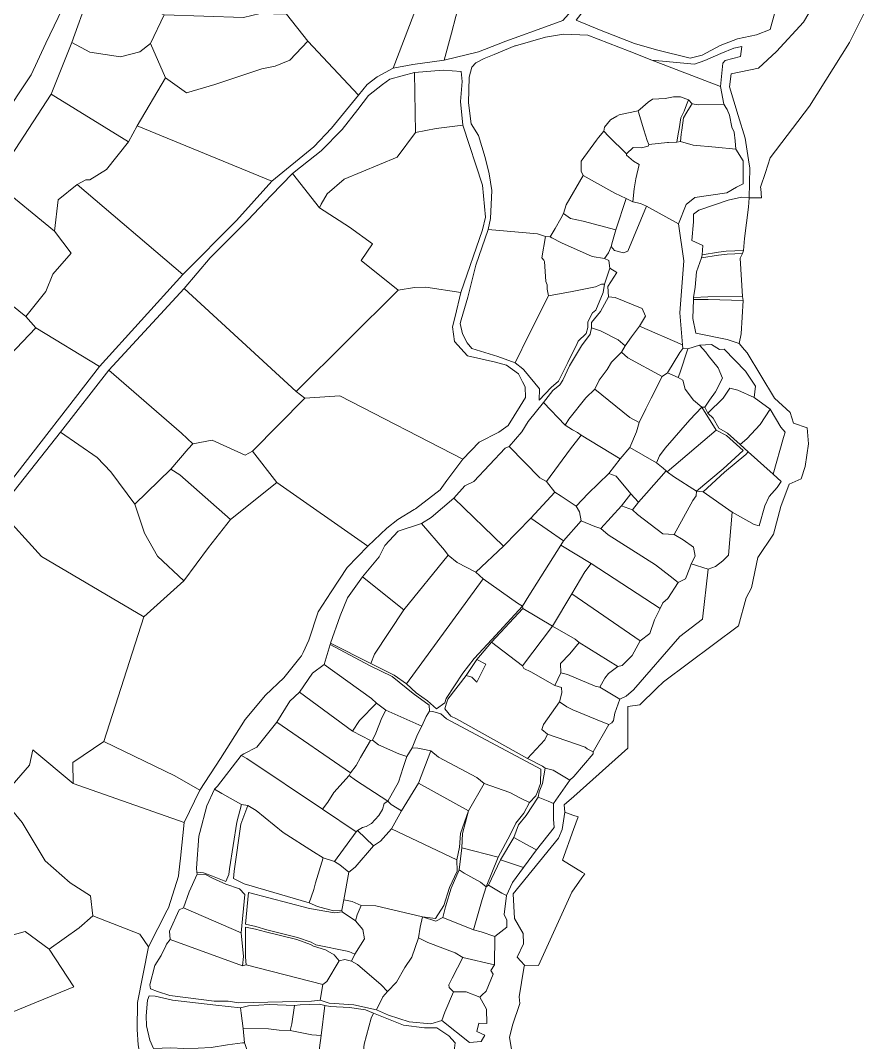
# Model space of a CAD drawing. Header units: metres. Extents: x 542555 to 550520, y 1840485 to 1846995.
# Drawn here: x 549451.6 to 549765.7, y 1843550.5 to 1843927.1 of the extents above; entities that cross this region are included whole.
import ezdxf

# ---------------------------------------------------------------- set-up
doc = ezdxf.new("R2010")
doc.units = ezdxf.units.M
doc.header["$MEASUREMENT"] = 0
doc.layers.add('Level 30', color=7, linetype='Continuous', lineweight=0)

msp = doc.modelspace()

# ---------------------------------------------------------------- linework, layer by layer
at = {"layer": 'Level 30', "color": 7, "linetype": 'Continuous', "lineweight": 0, "flags": 128}
for points in [[(549610.51, 1843922.47), (549607.85, 1843912.42), (549596.27, 1843910.88), (549589.01, 1843909.49), (549596.57, 1843929.43), (549596.63, 1843929.59), (549592.96, 1843932.63), (549574.05, 1843945.28), (549565.54, 1843949.97), (549564.03, 1843952.63), (549563.79, 1843953.04), (549569.53, 1843976.72), (549573.85, 1843987.92), (549573.55, 1843989.36), (549614.27, 1843970.7), (549626.97, 1843966.5), (549621.13, 1843956.01), (549614.65, 1843938.06), (549612.14, 1843928.59), (549610.51, 1843922.47)], [(549639.39, 1843989.31), (549649.22, 1843983.6), (549663.34, 1843976.83), (549676.3, 1843975.19), (549672.08, 1843960.04), (549670, 1843952.72), (549667.64, 1843947.9), (549663.36, 1843940.3), (549651.51, 1843927.11), (549643.78, 1843924.3), (549633.56, 1843920.61), (549630.49, 1843919.42), (549622.69, 1843916.39), (549620.48, 1843915.53), (549607.85, 1843912.42), (549610.51, 1843922.47), (549612.14, 1843928.59), (549614.65, 1843938.06), (549621.13, 1843956.01), (549626.97, 1843966.5), (549639.39, 1843989.31)], [(549736.8876, 1843964.3386), (549738.95, 1843963.72), (549727.96, 1843923.82), (549722.98, 1843921.8), (549715.89, 1843920.38), (549709.56, 1843917.88), (549702.97, 1843914.35), (549698.48, 1843913.26), (549686.03, 1843916.32), (549678.01, 1843918.58), (549665.01, 1843923.63), (549656.5, 1843927.17), (549665.46, 1843938.94), (549670.59, 1843946.64), (549672.98, 1843952.13), (549675.6, 1843960.59), (549679.27, 1843974.07), (549684.57, 1843988.84), (549709.72, 1843986.07), (549711.82, 1843981.3), (549714.38, 1843973.12), (549717.28, 1843970.22), (549736.8876, 1843964.3386)], [(549504.54, 1843929.13), (549499.53, 1843918.57), (549495.6, 1843915.58), (549488.5, 1843913.68), (549477.16, 1843915.46), (549470.54, 1843919.01), (549476.5576, 1843935.7804), (549488.09, 1843967.92), (549488.1539, 1843967.9024), (549502.8, 1843963.86), (549500.43, 1843959.49), (549498.75, 1843951.69), (549499.57, 1843948.6), (549500.53, 1843943.71), (549498.47, 1843940.71), (549497.6, 1843935.78), (549498.46, 1843931.69), (549504.54, 1843929.13)], [(549565.54, 1843949.97), (549574.05, 1843945.28), (549592.96, 1843932.63), (549596.63, 1843929.59), (549596.57, 1843929.43), (549589.01, 1843909.49), (549583.12, 1843906.38), (549579.46, 1843903.53), (549576.17, 1843899.59), (549557.53, 1843919.47), (549549.69, 1843929.43), (549562.73, 1843946.33), (549565.54, 1843949.97)], [(549722.5, 1843861.7399), (549720.19, 1843861.75), (549720.35, 1843867.17), (549720.51, 1843872.77), (549720.29, 1843874.14), (549718.74, 1843883.76), (549716.2165, 1843892.1014), (549713.01, 1843902.7), (549713.59, 1843907.45), (549723.68, 1843909.48), (549730.28, 1843915.68), (549740.32, 1843926.49), (549746.88, 1843937.73), (549758.42, 1843937.25), (549765.73, 1843936.03), (549757.24, 1843918.94), (549742.53, 1843895.59), (549727.99, 1843876.45), (549726.25, 1843871.13), (549724.46, 1843865.64), (549724.51, 1843865.07), (549724.77, 1843861.73), (549722.5, 1843861.7399)], [(549549.69, 1843929.43), (549557.53, 1843919.47), (549550.96, 1843912.49), (549545.45, 1843910.23), (549540.55, 1843909.24), (549523.22, 1843903.5), (549512.8, 1843900.47), (549505.11, 1843906.03), (549499.53, 1843918.57), (549504.54, 1843929.13), (549533.83, 1843928.2), (549539.98, 1843929.71), (549549.69, 1843929.43)], [(549701.4, 1843896.02), (549699.26, 1843896.43), (549697.89, 1843897.87), (549694.91, 1843898.92), (549692.3, 1843898.92), (549689.33, 1843898.37), (549684.61, 1843898.09), (549682.95, 1843897.06), (549680.02, 1843894.45), (549679.31, 1843893.82), (549675.11, 1843893.01), (549672.33, 1843892.39), (549671.4, 1843891.86), (549669.08, 1843890.53), (549669.0749, 1843890.5237), (549666.88, 1843887.77), (549666.67, 1843886.27), (549664.7, 1843884.03), (549663.931, 1843882.9674), (549658.36, 1843875.27), (549658.3062, 1843871.9869), (549658.3, 1843871.61), (549659.08, 1843870), (549652.77, 1843859.15), (549651.84, 1843855.95), (549650.81, 1843854.18), (549648.6725, 1843850.4312), (549646.91, 1843847.34), (549645.16, 1843847.52), (549642.27, 1843848.45), (549623.97, 1843850.07), (549624.93, 1843854.09), (549625.35, 1843864.51), (549624.45, 1843870.65), (549622.89, 1843876.64), (549620.42, 1843884.77), (549617.75, 1843889.01), (549616.73, 1843896.72), (549616.96, 1843906.21), (549618.03, 1843909.85), (549619.46, 1843911.48), (549622.54, 1843913.1), (549626.25, 1843914.61), (549633.9, 1843917.71), (549634.12, 1843917.8), (549645.17, 1843920.93), (549651.74, 1843922.09), (549660.72, 1843921.7), (549676.06, 1843915.75), (549684.39, 1843912.49), (549709.73, 1843902.74), (549710.9, 1843896.3), (549701.4, 1843896.02)], [(549505.11, 1843906.03), (549494.6, 1843888.23), (549491.48, 1843882.4), (549462.94, 1843899.98), (549470.54, 1843919.01), (549477.16, 1843915.46), (549488.5, 1843913.68), (549495.6, 1843915.58), (549499.53, 1843918.57), (549505.11, 1843906.03)], [(549557.53, 1843919.47), (549576.17, 1843899.59), (549566.27, 1843887.38), (549559.73, 1843880.55), (549544.23, 1843867.88), (549494.6, 1843888.23), (549505.11, 1843906.03), (549512.8, 1843900.47), (549523.22, 1843903.5), (549540.55, 1843909.24), (549545.45, 1843910.23), (549550.96, 1843912.49), (549557.53, 1843919.47)], [(549714.58, 1843916.9), (549717.5, 1843917.57), (549717.08, 1843913.82), (549711.43, 1843912.3), (549710.51, 1843911.36), (549709.73, 1843902.74), (549684.39, 1843912.49), (549700.14, 1843911), (549703.93, 1843912.36), (549709.78, 1843914.89), (549714.58, 1843916.9)], [(549596.88, 1843907.94), (549597.23, 1843885.78), (549590.44, 1843876.75), (549570.91, 1843868.62), (549564.72, 1843863.27), (549562.43, 1843859.41), (549561.89, 1843858.03), (549551.94, 1843870.68), (549557.84, 1843875.36), (549562.47, 1843879.12), (549570.17, 1843886.93), (549576.02, 1843894.26), (549579.92, 1843899.46), (549585.03, 1843903.5), (549587.81, 1843905.5), (549596.88, 1843907.94)], [(549604.91, 1843887.27), (549597.23, 1843885.78), (549596.88, 1843907.94), (549607.4, 1843908.75), (549614.02, 1843908.28), (549614.4, 1843904.65), (549613.86, 1843897.29), (549614.73, 1843888.54), (549604.91, 1843887.27)], [(549462.94, 1843899.98), (549491.48, 1843882.4), (549483.35, 1843872.25), (549477.19, 1843868.4), (549475.68, 1843868.36), (549472.53, 1843866.7), (549465.46, 1843861.01), (549464.11, 1843849.53), (549442.8231, 1843866.9535), (549441.85, 1843867.75), (549449.6205, 1843879.625), (549462.94, 1843899.98)], [(549694.04, 1843885.34), (549693.56, 1843882.23), (549690.54, 1843882.2), (549690.13, 1843882.2), (549683.28, 1843881.35), (549682.58, 1843882.92), (549681.41, 1843886.81), (549679.4666, 1843893.2971), (549679.31, 1843893.82), (549680.02, 1843894.45), (549682.95, 1843897.06), (549684.61, 1843898.09), (549689.33, 1843898.37), (549692.3, 1843898.92), (549694.91, 1843898.92), (549697.89, 1843897.87), (549697.1654, 1843895.9933), (549696.28, 1843893.7), (549695.1, 1843891.21), (549694.38, 1843887.21), (549694.04, 1843885.34)], [(549695.17, 1843885.22), (549694.88, 1843882.46), (549693.56, 1843882.23), (549694.04, 1843885.34), (549694.38, 1843887.21), (549695.1, 1843891.21), (549696.28, 1843893.7), (549697.1654, 1843895.9933), (549697.89, 1843897.87), (549699.26, 1843896.43), (549698.8963, 1843895.8738), (549697.2, 1843893.28), (549695.99, 1843891.21), (549695.37, 1843886.71), (549695.17, 1843885.22)], [(549699.56, 1843881.2), (549694.88, 1843882.46), (549695.17, 1843885.22), (549695.37, 1843886.71), (549695.99, 1843891.21), (549697.2, 1843893.28), (549698.8963, 1843895.8738), (549699.26, 1843896.43), (549701.4, 1843896.02), (549710.9, 1843896.3), (549711.6788, 1843894.9913), (549712.12, 1843894.25), (549713, 1843892.19), (549713.88, 1843887.81), (549714.72, 1843885.98), (549715.13, 1843882.76), (549715.33, 1843879.75), (549707.79, 1843880.44), (549699.56, 1843881.2)], [(549677.46, 1843880.3), (549674.98, 1843877.97), (549668.38, 1843884.48), (549666.67, 1843886.27), (549666.88, 1843887.77), (549669.0749, 1843890.5237), (549669.08, 1843890.53), (549671.4, 1843891.86), (549672.33, 1843892.39), (549675.11, 1843893.01), (549679.31, 1843893.82), (549679.4666, 1843893.2971), (549681.41, 1843886.81), (549682.58, 1843882.92), (549683.28, 1843881.35), (549682.98, 1843880.77), (549680.59, 1843880.19), (549677.46, 1843880.3)], [(549494.6, 1843888.23), (549544.23, 1843867.88), (549531.21, 1843853.45), (549511.45, 1843833.46), (549472.53, 1843866.7), (549475.68, 1843868.36), (549477.19, 1843868.4), (549483.35, 1843872.25), (549491.48, 1843882.4), (549494.6, 1843888.23)], [(549622.99, 1843854.66), (549621.89, 1843849.92), (549613.96, 1843826.85), (549600.99, 1843828.83), (549596.82, 1843828.76), (549590.9, 1843827.69), (549577.24, 1843838.66), (549581.44, 1843844.8), (549572.96, 1843850.9), (549561.89, 1843858.03), (549562.43, 1843859.41), (549564.72, 1843863.27), (549570.91, 1843868.62), (549590.44, 1843876.75), (549597.23, 1843885.78), (549604.91, 1843887.27), (549614.73, 1843888.54), (549621.92, 1843866.41), (549622.99, 1843854.66)], [(549674.98, 1843877.97), (549674.98, 1843877.48), (549677.58, 1843875.27), (549679.68, 1843874.05), (549678.4, 1843868.75), (549677.89, 1843865.1), (549677.39, 1843860.27), (549674.9, 1843861.47), (549670.71, 1843863.45), (549659.08, 1843870), (549658.3, 1843871.61), (549658.3062, 1843871.9869), (549658.36, 1843875.27), (549663.931, 1843882.9674), (549664.7, 1843884.03), (549666.67, 1843886.27), (549668.38, 1843884.48), (549674.98, 1843877.97)], [(549717.98, 1843875.3), (549717.97, 1843868.37), (549717.97, 1843866.89), (549715.52, 1843865.69), (549711.98, 1843863.54), (549700.27, 1843861.87), (549696.96, 1843859.33), (549694.19, 1843852.22), (549682.34, 1843858.72), (549680.13, 1843859.67), (549677.39, 1843860.27), (549677.89, 1843865.1), (549678.4, 1843868.75), (549679.68, 1843874.05), (549677.58, 1843875.27), (549674.98, 1843877.48), (549674.98, 1843877.97), (549677.46, 1843880.3), (549680.59, 1843880.19), (549682.98, 1843880.77), (549683.28, 1843881.35), (549690.13, 1843882.2), (549690.54, 1843882.2), (549693.56, 1843882.23), (549694.88, 1843882.46), (549699.56, 1843881.2), (549707.79, 1843880.44), (549715.33, 1843879.75), (549717.98, 1843875.43), (549717.98, 1843875.3)], [(549461.02, 1843827.31), (549453.59, 1843818.05), (549428.42, 1843838.29), (549433.9257, 1843850.3672), (549441.85, 1843867.75), (549442.8231, 1843866.9535), (549464.11, 1843849.53), (549470.33, 1843841.39), (549463.56, 1843833.68), (549461.02, 1843827.31)], [(549590.9, 1843827.69), (549553.21, 1843790.45), (549511.93, 1843828.34), (549521.59, 1843839.67), (549535.44, 1843853.58), (549544.08, 1843862.6), (549551.94, 1843870.68), (549561.89, 1843858.03), (549572.96, 1843850.9), (549581.44, 1843844.8), (549577.24, 1843838.66), (549590.9, 1843827.69)], [(549674.9, 1843861.47), (549671.13, 1843849.92), (549659.08, 1843853.14), (549654.35, 1843854.12), (549651.84, 1843855.95), (549652.77, 1843859.15), (549659.08, 1843870), (549670.71, 1843863.45), (549674.9, 1843861.47)], [(549472.53, 1843866.7), (549511.45, 1843833.46), (549480.77, 1843799.6), (549457.22, 1843813.82), (549453.59, 1843818.05), (549461.02, 1843827.31), (549463.56, 1843833.68), (549470.33, 1843841.39), (549464.11, 1843849.53), (549465.46, 1843861.01), (549472.53, 1843866.7)], [(549670.62, 1843842.3), (549669.33, 1843843.82), (549669.89, 1843845.63), (549671.13, 1843849.92), (549674.9, 1843861.47), (549677.39, 1843860.27), (549680.13, 1843859.67), (549682.34, 1843858.72), (549675.54, 1843842.09), (549673.88, 1843841.5), (549670.62, 1843842.3)], [(549718.51, 1843846.74), (549718.14, 1843842.33), (549711.79, 1843842.08), (549708.94, 1843841.76), (549702.93, 1843840.8), (549703.12, 1843844.25), (549699.06, 1843845.99), (549699.71, 1843852.93), (549699.69, 1843855.71), (549701.67, 1843857.19), (549712.51, 1843860.88), (549717.38, 1843862), (549720.19, 1843861.75), (549719.98, 1843858.27), (549718.51, 1843846.74)], [(549696.12, 1843838.52), (549694.65, 1843819.38), (549695.7, 1843807.54), (549679.81, 1843814.42), (549682.08, 1843818.19), (549680.76, 1843821.03), (549670.89, 1843824.98), (549668.44, 1843825.31), (549668.08, 1843829.11), (549671.46, 1843834.26), (549668.92, 1843835.79), (549668.55, 1843838.72), (549666.93, 1843839.37), (549668.35, 1843841.51), (549669.33, 1843843.82), (549670.62, 1843842.3), (549673.88, 1843841.5), (549675.54, 1843842.09), (549682.34, 1843858.72), (549694.19, 1843852.22), (549696.12, 1843838.52)], [(549651.84, 1843855.95), (549654.35, 1843854.12), (549659.08, 1843853.14), (549671.13, 1843849.92), (549669.89, 1843845.63), (549669.33, 1843843.82), (549668.35, 1843841.51), (549666.93, 1843839.37), (549662.38, 1843840.11), (549651.06, 1843845.13), (549647.4628, 1843847.0456), (549646.91, 1843847.34), (549648.6725, 1843850.4312), (549650.81, 1843854.18), (549651.84, 1843855.95)], [(549639.0668, 1843811.2494), (549633.97, 1843800.96), (549627.58, 1843803.32), (549617.96, 1843806.3), (549616.23, 1843808.36), (549614.59, 1843811.64), (549613.72, 1843815.42), (549614.03, 1843816.83), (549616.5, 1843825.15), (549619.45, 1843836.98), (549623.97, 1843850.07), (549642.27, 1843848.45), (549645.16, 1843847.52), (549643.83, 1843839.7), (549644.4954, 1843838.7405), (549644.78, 1843838.33), (549645.34, 1843830.9), (549645.72, 1843829.73), (549645.75, 1843828.14), (549646.21, 1843825.67), (549639.0668, 1843811.2494)], [(549666.93, 1843839.37), (549668.55, 1843838.72), (549668.92, 1843835.79), (549666.91, 1843829.91), (549665.85, 1843829.94), (549663.55, 1843829), (549655.05, 1843827.27), (549646.21, 1843825.67), (549645.75, 1843828.14), (549645.72, 1843829.73), (549645.34, 1843830.9), (549644.78, 1843838.33), (549644.4954, 1843838.7405), (549643.83, 1843839.7), (549645.16, 1843847.52), (549646.91, 1843847.34), (549647.4628, 1843847.0456), (549651.06, 1843845.13), (549662.38, 1843840.11), (549666.93, 1843839.37)], [(549717.72, 1843841.24), (549716.94, 1843839.49), (549717.77, 1843825.35), (549705.03, 1843825.27), (549699.69, 1843825.09), (549700.29, 1843828.9), (549700.86, 1843834.52), (549702.69, 1843839.6), (549708.95, 1843840.64), (549712.1, 1843841.04), (549717.72, 1843841.24)], [(549718.14, 1843842.33), (549717.72, 1843841.24), (549712.1, 1843841.04), (549708.95, 1843840.64), (549702.69, 1843839.6), (549702.93, 1843840.8), (549708.94, 1843841.76), (549711.79, 1843842.08), (549718.14, 1843842.33)], [(549453.59, 1843818.05), (549457.22, 1843813.82), (549447.61, 1843803.73), (549440.87, 1843793.08), (549414.54, 1843817.1), (549428.42, 1843838.29), (549453.59, 1843818.05)], [(549646.21, 1843825.67), (549655.05, 1843827.27), (549663.55, 1843829), (549665.85, 1843829.94), (549666.91, 1843829.91), (549666.41, 1843826.83), (549663.73, 1843820.37), (549662.52, 1843819.42), (549660.77, 1843816.02), (549660.79, 1843814), (549660.11, 1843811.8), (549657.18, 1843808.94), (549656.85, 1843808.03), (549653.33, 1843801.06), (549649.95, 1843794.25), (549647.29, 1843791.92), (549642.85, 1843787.2), (549642.98, 1843791.44), (549637.1802, 1843798.379), (549636.82, 1843798.81), (549633.97, 1843800.96), (549639.0668, 1843811.2494), (549646.21, 1843825.67)], [(549553.21, 1843790.45), (549556.38, 1843787.9), (549537.2, 1843768.41), (549534.49, 1843766.89), (549522.33, 1843772.5), (549515.15, 1843771.09), (549510.92, 1843775.02), (549484.24, 1843798.3), (549511.93, 1843828.34), (549553.21, 1843790.45)], [(549620.74, 1843771.79), (549614.72, 1843765.49), (549569.35, 1843788.83), (549556.38, 1843787.9), (549553.21, 1843790.45), (549590.9, 1843827.69), (549596.82, 1843828.76), (549600.99, 1843828.83), (549613.96, 1843826.85), (549611.9, 1843818.09), (549610.85, 1843814.27), (549611.56, 1843808.78), (549616.39, 1843803.52), (549626.76, 1843801.18), (549630.72, 1843800.05), (549635.16, 1843796.94), (549636.7343, 1843793.9101), (549637.68, 1843792.09), (549637.83, 1843788.16), (549635.8467, 1843785.0154), (549631.34, 1843777.87), (549627.98, 1843775.38), (549620.74, 1843771.79)], [(549682.08, 1843818.19), (549679.81, 1843814.42), (549676.84, 1843810.58), (549674.52, 1843807.27), (549671.91, 1843809.39), (549665.49, 1843812.8), (549662.16, 1843813.88), (549662.15, 1843815.8), (549665.46, 1843819.84), (549668.44, 1843825.31), (549670.89, 1843824.98), (549680.76, 1843821.03), (549682.08, 1843818.19)], [(549717.31, 1843811.66), (549716.57, 1843808.03), (549712.15, 1843809.59), (549700.59, 1843811.95), (549699.43, 1843817.24), (549699.66, 1843824.25), (549705.09, 1843824.24), (549718, 1843823.93), (549717.31, 1843811.66)], [(549717.77, 1843825.35), (549718, 1843823.93), (549705.09, 1843824.24), (549699.66, 1843824.25), (549699.69, 1843825.09), (549705.03, 1843825.27), (549717.77, 1843825.35)], [(549457.22, 1843813.82), (549480.77, 1843799.6), (549447.45, 1843756.61), (549435.62, 1843741.21), (549413.9, 1843761.18), (549413.11, 1843764.28), (549413.9, 1843765.89), (549440.87, 1843793.08), (549447.61, 1843803.73), (549457.22, 1843813.82)], [(549674.52, 1843807.27), (549673.23, 1843804.92), (549669.43, 1843801.27), (549667.93, 1843798.57), (549664.94, 1843794.64), (549663.34, 1843791.26), (549659.98, 1843788.08), (549653.7, 1843780.18), (549652.39, 1843778), (549644.37, 1843786.4), (549647.92, 1843790.72), (549650.46, 1843792.9), (549651.59, 1843794.62), (549653.97, 1843799.86), (549658.49, 1843807.2), (549661.6, 1843811.48), (549662.16, 1843813.88), (549665.49, 1843812.8), (549671.91, 1843809.39), (549674.52, 1843807.27)], [(549694.69, 1843804.82), (549690.08, 1843797.27), (549688.14, 1843795.98), (549675.49, 1843802.78), (549673.23, 1843804.92), (549674.52, 1843807.27), (549676.84, 1843810.58), (549679.81, 1843814.42), (549695.7, 1843807.54), (549695.8, 1843806.26), (549694.69, 1843804.82)], [(549701.87, 1843807.42), (549704.24, 1843804.9), (549705.16, 1843803.64), (549708.87, 1843799.15), (549710.45, 1843795.36), (549707.77, 1843790.26), (549705.67, 1843787.17), (549703.84, 1843784.67), (549702.83, 1843784.6), (549699.68, 1843787.19), (549696.69, 1843791.24), (549695.78, 1843794.55), (549694.05, 1843795.53), (549694.72, 1843797.22), (549697.62, 1843806.12), (549701.87, 1843807.42)], [(549722.58, 1843792.31), (549722.05, 1843788.24), (549716.1, 1843790.93), (549713.08, 1843791.64), (549710.69, 1843787.89), (549705.04, 1843782.47), (549703.84, 1843784.67), (549705.67, 1843787.17), (549707.77, 1843790.26), (549710.45, 1843795.36), (549708.87, 1843799.15), (549705.16, 1843803.64), (549704.24, 1843804.9), (549701.87, 1843807.42), (549706.38, 1843807.78), (549709.33, 1843805.85), (549711.03, 1843806.03), (549718.87, 1843797.84), (549722.58, 1843792.31)], [(549682.13, 1843783.99), (549679.72, 1843778.96), (549676.24, 1843780.84), (549663.34, 1843791.26), (549664.94, 1843794.64), (549667.93, 1843798.57), (549669.43, 1843801.27), (549673.23, 1843804.92), (549675.49, 1843802.78), (549688.14, 1843795.98), (549684.11, 1843787.91), (549682.13, 1843783.99)], [(549694.72, 1843797.22), (549694.05, 1843795.53), (549690.08, 1843797.27), (549694.69, 1843804.82), (549695.8, 1843806.26), (549697.62, 1843806.12), (549694.72, 1843797.22)], [(549513.49, 1843769.3), (549507, 1843761.85), (549493.81, 1843748.86), (549484.86, 1843760.8), (549479.91, 1843766.13), (549466.35, 1843775.42), (549484.24, 1843798.3), (549510.92, 1843775.02), (549515.15, 1843771.09), (549513.49, 1843769.3)], [(549694.05, 1843795.53), (549695.78, 1843794.55), (549696.69, 1843791.24), (549699.68, 1843787.19), (549702.83, 1843784.6), (549698.32, 1843779.96), (549689.23, 1843769.58), (549687.22, 1843766.73), (549686.12, 1843764.15), (549676.21, 1843769.8), (549678.69, 1843775.6), (549679.72, 1843778.96), (549682.13, 1843783.99), (549684.11, 1843787.91), (549688.14, 1843795.98), (549690.08, 1843797.27), (549694.05, 1843795.53)], [(549608.7947, 1843757.5662), (549606.27, 1843754.19), (549597.22, 1843747.23), (549596.6948, 1843746.9105), (549590.71, 1843743.27), (549586.62, 1843740.11), (549579.65, 1843733.39), (549546.17, 1843756.85), (549537.2, 1843768.41), (549556.38, 1843787.9), (549569.35, 1843788.83), (549614.72, 1843765.49), (549608.7947, 1843757.5662)], [(549663.34, 1843791.26), (549676.24, 1843780.84), (549679.72, 1843778.96), (549678.69, 1843775.6), (549676.21, 1843769.8), (549672.64, 1843765.65), (549658.29, 1843774.29), (549656.93, 1843775.25), (549655.11, 1843776.34), (549652.39, 1843778), (549653.7, 1843780.18), (549659.98, 1843788.08), (549663.34, 1843791.26)], [(549719.32, 1843772.92), (549716.97, 1843770.86), (549712.19, 1843775.05), (549709.09, 1843776.88), (549707.01, 1843780.53), (549705.04, 1843782.47), (549710.69, 1843787.89), (549713.08, 1843791.64), (549716.1, 1843790.93), (549722.05, 1843788.24), (549728, 1843783.86), (549724.29, 1843778.2), (549719.32, 1843772.92)], [(549654.43, 1843769.29), (549645.5, 1843757.2), (549643.01, 1843758.62), (549631.82, 1843770.14), (549636.4, 1843775.59), (549638.71, 1843779.39), (549644.37, 1843786.4), (549652.39, 1843778), (549655.11, 1843776.34), (549656.93, 1843775.25), (549658.29, 1843774.29), (549654.43, 1843769.29)], [(549716.97, 1843770.86), (549719.86, 1843768.2), (549719.03, 1843767.18), (549711.14, 1843760.73), (549703.22, 1843753.43), (549700.88, 1843753.74), (549710.71, 1843761.94), (549718.03, 1843768.66), (549711.94, 1843774.23), (549708.11, 1843776.1), (549702.83, 1843784.6), (549703.84, 1843784.67), (549705.04, 1843782.47), (549707.01, 1843780.53), (549709.09, 1843776.88), (549712.19, 1843775.05), (549716.97, 1843770.86)], [(549702.83, 1843784.6), (549708.11, 1843776.1), (549689.95, 1843760.77), (549689.58, 1843761.17), (549688.55, 1843762.2), (549686.12, 1843764.15), (549687.22, 1843766.73), (549689.23, 1843769.58), (549698.32, 1843779.96), (549702.83, 1843784.6)], [(549732.84, 1843773.45), (549729.13, 1843759.95), (549719.86, 1843768.2), (549716.97, 1843770.86), (549719.32, 1843772.92), (549724.29, 1843778.2), (549728, 1843783.86), (549731.94, 1843777.32), (549733.51, 1843775.39), (549732.84, 1843773.45)], [(549493.81, 1843748.86), (549497.39, 1843738.2), (549502.13, 1843729.78), (549511.82, 1843720.65), (549497.05, 1843707.44), (549459.36, 1843729.59), (549443.58, 1843746.77), (549466.35, 1843775.42), (549479.91, 1843766.13), (549484.86, 1843760.8), (549493.81, 1843748.86)], [(549658.29, 1843774.29), (549672.64, 1843765.65), (549668.56, 1843760.2), (549660.92, 1843752.81), (549656.47, 1843748.18), (549650.97, 1843751.82), (549648.6, 1843753.29), (549645.5, 1843757.2), (549654.43, 1843769.29), (549658.29, 1843774.29)], [(549710.71, 1843761.94), (549700.88, 1843753.74), (549692.34, 1843759.14), (549689.95, 1843760.77), (549708.11, 1843776.1), (549711.94, 1843774.23), (549718.03, 1843768.66), (549710.71, 1843761.94)], [(549537.2, 1843768.41), (549546.17, 1843756.85), (549529.03, 1843743.24), (549510.34, 1843759.73), (549507, 1843761.85), (549513.49, 1843769.3), (549515.15, 1843771.09), (549522.33, 1843772.5), (549534.49, 1843766.89), (549537.2, 1843768.41)], [(549645.5, 1843757.2), (549648.6, 1843753.29), (549639.78, 1843743.69), (549629.71, 1843733.38), (549611.38, 1843751.11), (549615.48, 1843755.67), (549618.79, 1843757.28), (549630.26, 1843769.54), (549631.82, 1843770.14), (549643.01, 1843758.62), (549645.5, 1843757.2)], [(549682.4, 1843752.9), (549679.45, 1843749.59), (549676.56, 1843752.7), (549671.22, 1843759.16), (549668.56, 1843760.2), (549672.64, 1843765.65), (549676.21, 1843769.8), (549686.12, 1843764.15), (549688.55, 1843762.2), (549689.58, 1843761.17), (549682.4, 1843752.9)], [(549729.13, 1843759.95), (549732.08, 1843757.26), (549730.58, 1843754.99), (549727.65, 1843751.67), (549726.01, 1843748.29), (549723.88, 1843740.9), (549722.14, 1843741.46), (549714.02, 1843745.93), (549703.22, 1843753.43), (549711.14, 1843760.73), (549719.03, 1843767.18), (549719.86, 1843768.2), (549729.13, 1843759.95)], [(549507, 1843761.85), (549510.34, 1843759.73), (549529.03, 1843743.24), (549520.9, 1843732.89), (549511.82, 1843720.65), (549502.13, 1843729.78), (549497.39, 1843738.2), (549493.81, 1843748.86), (549507, 1843761.85)], [(549676.56, 1843752.7), (549673.22, 1843748.24), (549665.56, 1843739.88), (549663.39, 1843740.68), (549658.26, 1843742.78), (549657.73, 1843746.04), (549656.47, 1843748.18), (549660.92, 1843752.81), (549668.56, 1843760.2), (549671.22, 1843759.16), (549676.56, 1843752.7)], [(549689.95, 1843760.77), (549692.34, 1843759.14), (549700.88, 1843753.74), (549700.69, 1843751.91), (549699.44, 1843750.28), (549692.6, 1843737.7), (549688.4, 1843738), (549679.02, 1843745.11), (549677.25, 1843746.8), (549679.45, 1843749.59), (549682.4, 1843752.9), (549689.58, 1843761.17), (549689.95, 1843760.77)], [(549546.17, 1843756.85), (549579.65, 1843733.39), (549572.09, 1843725.54), (549566.09, 1843716.54), (549561.41, 1843709.2), (549557.93, 1843698.82), (549555.8093, 1843694.2679), (549555.2, 1843692.96), (549554.6036, 1843692.2236), (549548.68, 1843684.91), (549541.89, 1843678.53), (549534.48, 1843669.53), (549525.37, 1843655.18), (549517.67, 1843643.55), (549508.49, 1843648.85), (549482.35, 1843661.45), (549497.05, 1843707.44), (549511.82, 1843720.65), (549520.9, 1843732.89), (549529.03, 1843743.24), (549546.17, 1843756.85)], [(549611.38, 1843751.11), (549629.71, 1843733.38), (549619.48, 1843723.81), (549612.57, 1843727.38), (549609.31, 1843730.14), (549607.9, 1843731.98), (549599.47, 1843741.8), (549602.97, 1843744.01), (549611.38, 1843751.11)], [(549658.26, 1843742.78), (549651.75, 1843735.43), (549639.78, 1843743.69), (549648.6, 1843753.29), (549650.97, 1843751.82), (549656.47, 1843748.18), (549657.73, 1843746.04), (549658.26, 1843742.78)], [(549679.45, 1843749.59), (549677.25, 1843746.8), (549673.22, 1843748.24), (549676.56, 1843752.7), (549679.45, 1843749.59)], [(549703.22, 1843753.43), (549714.02, 1843745.93), (549712.61, 1843730.13), (549710.55, 1843728.01), (549707.87, 1843725.93), (549705.16, 1843724.93), (549698.91, 1843726.9), (549700.36, 1843729.76), (549699.67, 1843733.03), (549695.93, 1843735.75), (549692.6, 1843737.7), (549699.44, 1843750.28), (549700.69, 1843751.91), (549700.88, 1843753.74), (549703.22, 1843753.43)], [(549700.36, 1843729.76), (549698.91, 1843726.9), (549698.39, 1843725.41), (549696.74, 1843721.37), (549694.07, 1843720.04), (549691.1, 1843722.35), (549685.74, 1843726.57), (549668.23, 1843737.55), (549665.56, 1843739.88), (549673.22, 1843748.24), (549677.25, 1843746.8), (549679.02, 1843745.11), (549688.4, 1843738), (549692.6, 1843737.7), (549695.93, 1843735.75), (549699.67, 1843733.03), (549700.36, 1843729.76)], [(549639.78, 1843743.69), (549651.75, 1843735.43), (549650.83, 1843733.82), (549638.97, 1843715.09), (549636.69, 1843711.26), (549634.82, 1843712.43), (549622.24, 1843721.38), (549619.48, 1843723.81), (549629.71, 1843733.38), (549639.78, 1843743.69)], [(549599.47, 1843741.8), (549607.9, 1843731.98), (549609.31, 1843730.14), (549592.88, 1843710), (549577.65, 1843722.11), (549583.84, 1843729.45), (549585.92, 1843733.68), (549590.81, 1843738.96), (549599.47, 1843741.8)], [(549688.47, 1843712.57), (549687.43, 1843710.5), (549661.96, 1843727.01), (549650.83, 1843733.82), (549651.75, 1843735.43), (549658.26, 1843742.78), (549663.39, 1843740.68), (549665.56, 1843739.88), (549668.23, 1843737.55), (549685.74, 1843726.57), (549691.1, 1843722.35), (549694.07, 1843720.04), (549690.26, 1843714.13), (549688.47, 1843712.57)], [(549659.64, 1843724.02), (549654.9, 1843715.82), (549647.72, 1843703.91), (549636.86, 1843710.41), (549636.69, 1843711.26), (549638.97, 1843715.09), (549650.83, 1843733.82), (549661.96, 1843727.01), (549659.64, 1843724.02)], [(549619.48, 1843723.81), (549622.24, 1843721.38), (549593.95, 1843682.67), (549589.35, 1843685.92), (549580.72, 1843690.14), (549582.1, 1843693.58), (549592.88, 1843710), (549609.31, 1843730.14), (549612.57, 1843727.38), (549619.48, 1843723.81)], [(549661.96, 1843727.01), (549687.43, 1843710.5), (549685.28, 1843706.23), (549683.65, 1843701.19), (549680.05, 1843698.59), (549654.9, 1843715.82), (549659.64, 1843724.02), (549661.96, 1843727.01)], [(549698.91, 1843726.9), (549705.16, 1843724.93), (549703.05, 1843706.49), (549694.7, 1843700.12), (549677.55, 1843680.48), (549674.92, 1843678.14), (549672.59, 1843677.04), (549665.17, 1843681.44), (549666.98, 1843684.75), (549668.41, 1843686.47), (549671.87, 1843689.07), (549673.4, 1843689.47), (549677.14, 1843693.12), (549680.05, 1843698.59), (549683.65, 1843701.19), (549685.28, 1843706.23), (549687.43, 1843710.5), (549688.47, 1843712.57), (549690.26, 1843714.13), (549694.07, 1843720.04), (549696.74, 1843721.37), (549698.39, 1843725.41), (549698.91, 1843726.9)], [(549577.65, 1843722.11), (549592.88, 1843710), (549582.1, 1843693.58), (549580.72, 1843690.14), (549565.91, 1843697.73), (549569.48, 1843707.78), (549572.18, 1843714.36), (549577.65, 1843722.11)], [(549622.24, 1843721.38), (549634.82, 1843712.43), (549636.69, 1843711.26), (549625.33, 1843699.08), (549618.92, 1843692.01), (549614.72, 1843686.63), (549608.57, 1843677.25), (549608.03, 1843675.71), (549605.03, 1843673.47), (549601.7, 1843676.49), (549597.42, 1843679.41), (549593.95, 1843682.67), (549622.24, 1843721.38)], [(549673.4, 1843689.47), (549671.87, 1843689.07), (549657.54, 1843697.92), (549656.06, 1843699.17), (549647.72, 1843703.91), (549654.9, 1843715.82), (549680.05, 1843698.59), (549677.14, 1843693.12), (549673.4, 1843689.47)], [(549638.57, 1843655.15), (549644.01, 1843652.39), (549645.05, 1843651.69), (549644.02, 1843645.97), (549642.86, 1843642.88), (549642.48, 1843640.96), (549638.05, 1843634.18), (549635.26, 1843630.75), (549633.44, 1843626.03), (549628.56, 1843617.84), (549624.16, 1843608.47), (549623.31, 1843607.91), (549627.65, 1843618.84), (549632.1, 1843627.12), (549634.28, 1843631.38), (549637.11, 1843635.04), (549639.26, 1843639), (549641.59, 1843641.38), (549642.16, 1843642.93), (549643.36, 1843645.94), (549643.39, 1843651.25), (549608.65, 1843669.78), (549606.54, 1843671.66), (549603.62, 1843672.46), (549602.4, 1843672.63), (549602.3, 1843674.89), (549596.42, 1843679.09), (549588.58, 1843685.43), (549580.31, 1843689.43), (549565.74, 1843697.17), (549565.91, 1843697.73), (549580.72, 1843690.14), (549589.35, 1843685.92), (549593.95, 1843682.67), (549597.42, 1843679.41), (549601.7, 1843676.49), (549605.03, 1843673.47), (549608.03, 1843675.71), (549608.57, 1843677.25), (549614.72, 1843686.63), (549618.92, 1843692.01), (549625.33, 1843699.08), (549636.69, 1843711.26), (549636.86, 1843710.41), (549625.3, 1843698.05), (549619.81, 1843691.72), (549615.9, 1843685.77), (549609.12, 1843677), (549608.52, 1843675.27), (549608.1, 1843673.48), (549610.32, 1843670.84), (549612.38, 1843669.83), (549638.57, 1843655.15)], [(549647.72, 1843703.91), (549636.72, 1843689.28), (549627.37, 1843696.41), (549625.3, 1843698.05), (549636.86, 1843710.41), (549647.72, 1843703.91)], [(549650.74, 1843690.21), (549650.78, 1843686.76), (549648.59, 1843682.08), (549639.73, 1843687.09), (549637.18, 1843688.4), (549636.72, 1843689.28), (549647.72, 1843703.91), (549656.06, 1843699.17), (549657.54, 1843697.92), (549654.18, 1843693.81), (549650.74, 1843690.21)], [(549651.19, 1843679.33), (549650.35, 1843676.1), (549644.45, 1843667.7), (549643.77, 1843665.93), (549645.87, 1843664.18), (549644.88, 1843662.02), (549638.57, 1843655.15), (549612.38, 1843669.83), (549610.32, 1843670.84), (549608.1, 1843673.48), (549608.52, 1843675.27), (549609.12, 1843677), (549615.9, 1843685.77), (549618.05, 1843685.12), (549619.85, 1843683.32), (549623.21, 1843689.91), (549619.81, 1843691.72), (549625.3, 1843698.05), (549627.37, 1843696.41), (549636.72, 1843689.28), (549637.18, 1843688.4), (549639.73, 1843687.09), (549648.59, 1843682.08), (549651, 1843681.39), (549651.19, 1843679.33)], [(549601.16, 1843670.68), (549599.54, 1843667.06), (549586.24, 1843673.05), (549582.81, 1843675.59), (549580.98, 1843677.31), (549563.51, 1843689.78), (549565.74, 1843697.17), (549580.31, 1843689.43), (549588.58, 1843685.43), (549596.42, 1843679.09), (549602.3, 1843674.89), (549602.4, 1843672.63), (549601.16, 1843670.68)], [(549666.98, 1843684.75), (549665.17, 1843681.44), (549663.46, 1843681.81), (549653.26, 1843686.2), (549650.78, 1843686.76), (549650.74, 1843690.21), (549654.18, 1843693.81), (549657.54, 1843697.92), (549671.87, 1843689.07), (549668.41, 1843686.47), (549666.98, 1843684.75)], [(549619.81, 1843691.72), (549623.21, 1843689.91), (549619.85, 1843683.32), (549618.05, 1843685.12), (549615.9, 1843685.77), (549619.81, 1843691.72)], [(549563.51, 1843689.78), (549580.98, 1843677.31), (549582.81, 1843675.59), (549576.64, 1843669.18), (549573.95, 1843665.28), (549554.48, 1843679.59), (549559.24, 1843686.69), (549563.51, 1843689.78)], [(549665.17, 1843681.44), (549672.59, 1843677.04), (549670.72, 1843671.94), (549670.21, 1843669.19), (549669.6, 1843668.32), (549668.47, 1843667.72), (549665.72, 1843668.82), (549655.23, 1843673.09), (549653.08, 1843674.25), (549650.35, 1843676.1), (549651.19, 1843679.33), (549651, 1843681.39), (549648.59, 1843682.08), (549650.78, 1843686.76), (549653.26, 1843686.2), (549663.46, 1843681.81), (549665.17, 1843681.44)], [(549573.95, 1843665.28), (549580.6, 1843661.78), (549576.92, 1843655.57), (549575.4, 1843652.59), (549573.25, 1843649.87), (549546.15, 1843668.55), (549550.89, 1843676.34), (549554.48, 1843679.59), (549573.95, 1843665.28)], [(549582.81, 1843675.59), (549586.24, 1843673.05), (549584.87, 1843670.21), (549582.66, 1843664.58), (549581.4, 1843661.9), (549580.6, 1843661.78), (549573.95, 1843665.28), (549576.64, 1843669.18), (549582.81, 1843675.59)], [(549650.35, 1843676.1), (549653.08, 1843674.25), (549655.23, 1843673.09), (549665.72, 1843668.82), (549668.47, 1843667.72), (549662.67, 1843657.66), (549660.51, 1843658.7), (549659.8, 1843659.35), (549645.87, 1843664.18), (549643.77, 1843665.93), (549644.45, 1843667.7), (549650.35, 1843676.1)], [(549598, 1843664.08), (549595.97, 1843659.12), (549594.02, 1843655.9), (549591.03, 1843656.92), (549583.6, 1843660.2), (549581.4, 1843661.9), (549582.66, 1843664.58), (549584.87, 1843670.21), (549586.24, 1843673.05), (549599.54, 1843667.06), (549598, 1843664.08)], [(549641.59, 1843641.38), (549639.26, 1843639), (549635.93, 1843640.53), (549631.96, 1843642.61), (549622.57, 1843645.99), (549619.87, 1843648.23), (549605.67, 1843655.67), (549602.85, 1843657.99), (549599.99, 1843658.64), (549598.07, 1843659.05), (549595.97, 1843659.12), (549598, 1843664.08), (549599.54, 1843667.06), (549601.16, 1843670.68), (549602.4, 1843672.63), (549603.62, 1843672.46), (549606.54, 1843671.66), (549608.65, 1843669.78), (549643.39, 1843651.25), (549643.36, 1843645.94), (549642.16, 1843642.93), (549641.59, 1843641.38)], [(549546.15, 1843668.55), (549573.25, 1843649.87), (549572.84, 1843648.95), (549567.11, 1843642.71), (549564.86, 1843639.05), (549562.92, 1843636.47), (549535.05, 1843655.17), (549533.4431, 1843656.0485), (549532.91, 1843656.34), (549533.8922, 1843656.852), (549538.78, 1843659.4), (549546.15, 1843668.55)], [(549662.77, 1843656.89), (549655.6, 1843648.5), (549654.08, 1843647.18), (549648.01, 1843650.92), (549645.05, 1843651.69), (549644.01, 1843652.39), (549638.57, 1843655.15), (549644.88, 1843662.02), (549645.87, 1843664.18), (549659.8, 1843659.35), (549660.51, 1843658.7), (549662.67, 1843657.66), (549662.77, 1843656.89)], [(549482.35, 1843661.45), (549508.49, 1843648.85), (549517.67, 1843643.55), (549511.94, 1843631.55), (549471.09, 1843645.96), (549470.89, 1843653.7), (549482.35, 1843661.45)], [(549581.4, 1843661.9), (549583.6, 1843660.2), (549591.03, 1843656.92), (549594.02, 1843655.9), (549592.65, 1843651.9), (549590.95, 1843646.41), (549587.06, 1843639.49), (549575.09, 1843647.19), (549572.84, 1843648.95), (549573.25, 1843649.87), (549575.4, 1843652.59), (549576.92, 1843655.57), (549580.6, 1843661.78), (549581.4, 1843661.9)], [(549471.09, 1843645.96), (549511.94, 1843631.55), (549510.64, 1843618.42), (549510.0489, 1843613.2041), (549509.9, 1843611.89), (549506.14, 1843600.15), (549505.7101, 1843599.305), (549498.86, 1843585.84), (549495.6, 1843590.52), (549478.33, 1843597.23), (549477.44, 1843604.6), (549469.96, 1843609.38), (549460.71, 1843617.49), (549452.21, 1843631.59), (549444.67, 1843640.79), (549454.95, 1843652.69), (549456.17, 1843658.35), (549471.09, 1843645.96)], [(549602.85, 1843657.99), (549598.3, 1843646.05), (549592.1, 1843635.89), (549588.3, 1843638.27), (549587.06, 1843639.49), (549590.95, 1843646.41), (549592.65, 1843651.9), (549594.02, 1843655.9), (549595.97, 1843659.12), (549598.07, 1843659.05), (549599.99, 1843658.64), (549602.85, 1843657.99)], [(549622.57, 1843645.99), (549616.73, 1843635.85), (549598.3, 1843646.05), (549602.85, 1843657.99), (549605.67, 1843655.67), (549619.87, 1843648.23), (549622.57, 1843645.99)], [(549575.32, 1843628.22), (549567.37, 1843617.23), (549563.16, 1843618.58), (549559.69, 1843620.86), (549548.39, 1843627.96), (549538.53, 1843636), (549535.42, 1843637.84), (549533.04, 1843638.29), (549525.7802, 1843642.3394), (549523.09, 1843643.84), (549524.23, 1843645.05), (549532.91, 1843656.34), (549533.4431, 1843656.0485), (549535.05, 1843655.17), (549562.92, 1843636.47), (549575.32, 1843628.22)], [(549645.05, 1843651.69), (549648.01, 1843650.92), (549654.08, 1843647.18), (549648.06, 1843638.57), (549646.14, 1843639.41), (549642.48, 1843640.96), (549642.86, 1843642.88), (549644.02, 1843645.97), (549645.05, 1843651.69)], [(549572.84, 1843648.95), (549575.09, 1843647.19), (549587.06, 1843639.49), (549585.71, 1843638.64), (549585.02, 1843636.42), (549583.71, 1843634.21), (549580.99, 1843631.26), (549579.04, 1843630.15), (549577.72, 1843629.75), (549575.83, 1843628.65), (549575.32, 1843628.22), (549562.92, 1843636.47), (549564.86, 1843639.05), (549567.11, 1843642.71), (549572.84, 1843648.95)], [(549598.3, 1843646.05), (549616.73, 1843635.85), (549613.79, 1843627.58), (549613.5, 1843622.55), (549612.45, 1843617.85), (549588.39, 1843629.24), (549592.1, 1843635.89), (549598.3, 1843646.05)], [(549622.57, 1843645.99), (549631.96, 1843642.61), (549635.93, 1843640.53), (549639.26, 1843639), (549637.11, 1843635.04), (549634.28, 1843631.38), (549632.1, 1843627.12), (549627.65, 1843618.84), (549614.34, 1843622.24), (549614.62, 1843627.53), (549616.73, 1843635.85), (549622.57, 1843645.99)], [(549523.09, 1843643.84), (549525.7802, 1843642.3394), (549533.04, 1843638.29), (549531.42, 1843631.7), (549528.65, 1843614.57), (549528.42, 1843612.49), (549527.34, 1843609.85), (549522.44, 1843611.84), (549519.06, 1843613.12), (549516.57, 1843613.29), (549516.46, 1843614.82), (549517.36, 1843626.57), (549517.7164, 1843627.9131), (549520.34, 1843637.8), (549523.09, 1843643.84)], [(549444.67, 1843640.79), (549452.21, 1843631.59), (549460.71, 1843617.49), (549469.96, 1843609.38), (549477.44, 1843604.6), (549478.33, 1843597.23), (549473.22, 1843592.78), (549462.19, 1843584.9), (549453.35, 1843591.43), (549409.21, 1843579.21), (549398.74, 1843577.39), (549396.57, 1843584.02), (549399.48, 1843595.22), (549402.13, 1843605.06), (549398.93, 1843624.59), (549430.89, 1843636.33), (549444.67, 1843640.79)], [(549574.84, 1843583.09), (549573.62, 1843580.56), (549571.22, 1843581.14), (549569.13, 1843580.67), (549567.29, 1843582.86), (549564.04, 1843584.75), (549559.69, 1843586.07), (549558.49, 1843586.63), (549553.47, 1843588.48), (549541.95, 1843591.3), (549538.22, 1843592.34), (549534.61, 1843593.08), (549534.55, 1843581.99), (549534.85, 1843579.17), (549533.41, 1843578.76), (549533.82, 1843582.2), (549532.98, 1843590.94), (549534.36, 1843605.1), (549532.33, 1843607.14), (549527.31, 1843608.88), (549522.45, 1843611.14), (549519.8, 1843612.48), (549516.73, 1843612.6), (549516.57, 1843613.29), (549519.06, 1843613.12), (549522.44, 1843611.84), (549527.34, 1843609.85), (549528.42, 1843612.49), (549528.65, 1843614.57), (549531.42, 1843631.7), (549533.04, 1843638.29), (549535.42, 1843637.84), (549532.8, 1843630.99), (549530.38, 1843613.63), (549530.19, 1843610.96), (549534.04, 1843609.04), (549558.08, 1843602.07), (549561.13, 1843600.67), (549566.96, 1843599.01), (549570.11, 1843599.29), (549570.16, 1843598.69), (549567.37, 1843598.36), (549558.16, 1843599.92), (549535.68, 1843605.88), (549534.57, 1843594.1), (549538.36, 1843593.32), (549542.39, 1843592.03), (549553.71, 1843589.24), (549558.79, 1843587.57), (549560.54, 1843586.53), (549572.67, 1843584.05), (549574.84, 1843583.09)], [(549535.42, 1843637.84), (549538.53, 1843636), (549548.39, 1843627.96), (549559.69, 1843620.86), (549563.16, 1843618.58), (549560.34, 1843609.37), (549559.79, 1843606.95), (549558.82, 1843604.07), (549558.08, 1843602.07), (549534.04, 1843609.04), (549530.19, 1843610.96), (549530.38, 1843613.63), (549532.8, 1843630.99), (549535.42, 1843637.84)], [(549592.1, 1843635.89), (549588.39, 1843629.24), (549584.38, 1843624.73), (549581.81, 1843623.02), (549575.83, 1843628.65), (549577.72, 1843629.75), (549579.04, 1843630.15), (549580.99, 1843631.26), (549583.71, 1843634.21), (549585.02, 1843636.42), (549585.71, 1843638.64), (549587.06, 1843639.49), (549588.3, 1843638.27), (549592.1, 1843635.89)], [(549648.38, 1843629.79), (549641.83, 1843621.49), (549639.32, 1843622.86), (549633.44, 1843626.03), (549635.26, 1843630.75), (549638.05, 1843634.18), (549642.48, 1843640.96), (549646.14, 1843639.41), (549648.06, 1843638.57), (549648.16, 1843632.81), (549648.38, 1843629.79)], [(549614.62, 1843627.53), (549614.34, 1843622.24), (549613.33, 1843614.18), (549610.35, 1843607.42), (549608.35, 1843600.51), (549607.27, 1843596.57), (549604.7, 1843595.26), (549599.82, 1843596.84), (549604.65, 1843596.26), (549607.65, 1843600.98), (549609.76, 1843607.7), (549612.57, 1843613.64), (549612.45, 1843617.85), (549613.5, 1843622.55), (549613.79, 1843627.58), (549616.73, 1843635.85), (549614.62, 1843627.53)], [(549642.53, 1843578.88), (549637.4, 1843579.03), (549634.77, 1843582.02), (549637.02, 1843586.85), (549636.92, 1843590.73), (549633.76, 1843596.24), (549633.23, 1843605.35), (549649.95, 1843625.78), (549651.32, 1843629.07), (549652.23, 1843635.44), (549655.2356, 1843634.3487), (549657.16, 1843633.65), (549655.5073, 1843629.0202), (549651.47, 1843617.71), (549658.8086, 1843613.1538), (549659.62, 1843612.65), (549658.5715, 1843611.1861), (549654.85, 1843605.99), (549642.53, 1843578.88)], [(549575.83, 1843628.65), (549581.81, 1843623.02), (549574.98, 1843615.12), (549572.63, 1843613.36), (549569.38, 1843616.01), (549567.37, 1843617.23), (549575.32, 1843628.22), (549575.83, 1843628.65)], [(549612.45, 1843617.85), (549612.57, 1843613.64), (549609.76, 1843607.7), (549607.65, 1843600.98), (549604.65, 1843596.26), (549599.82, 1843596.84), (549582.64, 1843600.89), (549577.21, 1843600.98), (549573.93, 1843602.54), (549570.8, 1843603.1), (549572.63, 1843613.36), (549574.98, 1843615.12), (549581.81, 1843623.02), (549584.38, 1843624.73), (549588.39, 1843629.24), (549612.45, 1843617.85)], [(549633.44, 1843626.03), (549639.32, 1843622.86), (549641.83, 1843621.49), (549637.06, 1843614.99), (549628.56, 1843617.84), (549633.44, 1843626.03)], [(549614.34, 1843622.24), (549627.65, 1843618.84), (549623.31, 1843607.91), (549621.24, 1843609.6), (549615.2, 1843612.99), (549613.33, 1843614.18), (549614.34, 1843622.24)], [(549572.63, 1843613.36), (549570.8, 1843603.1), (549570.11, 1843599.29), (549566.96, 1843599.01), (549561.13, 1843600.67), (549558.08, 1843602.07), (549558.82, 1843604.07), (549559.79, 1843606.95), (549560.34, 1843609.37), (549563.16, 1843618.58), (549567.37, 1843617.23), (549569.38, 1843616.01), (549572.63, 1843613.36)], [(549628.56, 1843617.84), (549637.06, 1843614.99), (549633.01, 1843609.45), (549630.75, 1843604.73), (549629.12, 1843605.54), (549624.16, 1843608.47), (549628.56, 1843617.84)], [(549534.36, 1843605.1), (549532.98, 1843590.94), (549511.68, 1843600.15), (549513.84, 1843606.05), (549516.73, 1843612.6), (549519.8, 1843612.48), (549522.45, 1843611.14), (549527.31, 1843608.88), (549532.33, 1843607.14), (549534.36, 1843605.1)], [(549613.33, 1843614.18), (549615.2, 1843612.99), (549621.24, 1843609.6), (549623.31, 1843607.91), (549621.78, 1843603.26), (549618.65, 1843592.01), (549607.27, 1843596.57), (549608.35, 1843600.51), (549610.35, 1843607.42), (549613.33, 1843614.18)], [(549630.91, 1843593.06), (549626.43, 1843589.64), (549621.48, 1843591.28), (549618.65, 1843592.01), (549621.78, 1843603.26), (549623.31, 1843607.91), (549624.16, 1843608.47), (549629.12, 1843605.54), (549630.75, 1843604.73), (549629.98, 1843597.72), (549630.9, 1843595.64), (549630.91, 1843593.06)], [(549578.42, 1843588.78), (549574.84, 1843583.09), (549572.67, 1843584.05), (549560.54, 1843586.53), (549558.79, 1843587.57), (549553.71, 1843589.24), (549542.39, 1843592.03), (549538.36, 1843593.32), (549534.57, 1843594.1), (549535.68, 1843605.88), (549558.16, 1843599.92), (549567.37, 1843598.36), (549570.16, 1843598.69), (549575.11, 1843595.42), (549577.83, 1843592.24), (549578.42, 1843588.78)], [(549533.82, 1843582.2), (549533.41, 1843578.76), (549506.8, 1843588.51), (549506.58, 1843591.57), (549510.06, 1843599.4), (549511.68, 1843600.15), (549532.98, 1843590.94), (549533.82, 1843582.2)], [(549570.8, 1843603.1), (549573.93, 1843602.54), (549577.21, 1843600.98), (549575.79, 1843597.65), (549575.11, 1843595.42), (549570.16, 1843598.69), (549570.11, 1843599.29), (549570.8, 1843603.1)], [(549577.21, 1843600.98), (549582.64, 1843600.89), (549599.82, 1843596.84), (549598.96, 1843593.1), (549598.29, 1843589.14), (549595.85, 1843581.94), (549593.35, 1843578.18), (549590.26, 1843572.83), (549586.97, 1843569.31), (549584.58, 1843571.82), (549575.82, 1843579.32), (549573.62, 1843580.56), (549574.84, 1843583.09), (549578.42, 1843588.78), (549577.83, 1843592.24), (549575.11, 1843595.42), (549575.79, 1843597.65), (549577.21, 1843600.98)], [(549478.33, 1843597.23), (549495.6, 1843590.52), (549498.86, 1843585.84), (549494.76, 1843565.35), (549494.63, 1843555.29), (549494.94, 1843549.75), (549496.48, 1843541.77), (549496.3, 1843536.86), (549497, 1843532.3), (549496.81, 1843525.14), (549481, 1843530.84), (549464.21, 1843535.23), (549433.77, 1843545.69), (549437.98, 1843557.27), (549446.52, 1843560.86), (549471.25, 1843571.05), (549462.19, 1843584.9), (549473.22, 1843592.78), (549478.33, 1843597.23)], [(549618.65, 1843592.01), (549621.48, 1843591.28), (549626.43, 1843589.64), (549626.35, 1843579.11), (549614.71, 1843581.84), (549611.89, 1843583.61), (549601.76, 1843587.4), (549598.29, 1843589.14), (549598.96, 1843593.1), (549599.82, 1843596.84), (549604.7, 1843595.26), (549607.27, 1843596.57), (549618.65, 1843592.01)], [(549564.6, 1843573.04), (549563.06, 1843571.92), (549534.85, 1843579.17), (549534.55, 1843581.99), (549534.61, 1843593.08), (549538.22, 1843592.34), (549541.95, 1843591.3), (549553.47, 1843588.48), (549558.49, 1843586.63), (549559.69, 1843586.07), (549564.04, 1843584.75), (549567.29, 1843582.86), (549569.13, 1843580.67), (549564.6, 1843573.04)], [(549462.19, 1843584.9), (549471.25, 1843571.05), (549446.52, 1843560.86), (549437.98, 1843557.27), (549433.77, 1843545.69), (549426.19, 1843534.39), (549415.54, 1843513.1), (549404.22, 1843499.16), (549375.9, 1843528.36), (549388.78, 1843533.53), (549386.49, 1843556.92), (549384.22, 1843560.9), (549386.45, 1843570.6), (549398.74, 1843577.39), (549409.21, 1843579.21), (549453.35, 1843591.43), (549462.19, 1843584.9)], [(549598.29, 1843589.14), (549601.76, 1843587.4), (549611.89, 1843583.61), (549614.71, 1843581.84), (549610.78, 1843574.3), (549609.51, 1843571.82), (549609.68, 1843570.78), (549611.3, 1843569.19), (549608, 1843561.72), (549606.91, 1843558.71), (549602.84, 1843557.43), (549594.85, 1843558.18), (549587.34, 1843560.68), (549582.8, 1843562.64), (549585.22, 1843567.4), (549586.97, 1843569.31), (549590.26, 1843572.83), (549593.35, 1843578.18), (549595.85, 1843581.94), (549598.29, 1843589.14)], [(549534.85, 1843579.17), (549563.06, 1843571.92), (549562.13, 1843566.16), (549558.93, 1843565.76), (549532.14, 1843565.17), (549528.19, 1843565.83), (549523.02, 1843565.77), (549506.7, 1843567.91), (549502.07, 1843569.32), (549499.59, 1843570.32), (549499.29, 1843571.76), (549501.19, 1843578.88), (549503.53, 1843582.6), (549505.25, 1843586.2), (549505.46, 1843586.78), (549506.8, 1843588.51), (549533.41, 1843578.76), (549534.85, 1843579.17)], [(549614.71, 1843581.84), (549626.35, 1843579.11), (549625.05, 1843577.06), (549625.91, 1843575.75), (549623.27, 1843569.43), (549621.65, 1843567.95), (549620.93, 1843567.25), (549615.97, 1843569.21), (549611.3, 1843569.19), (549609.68, 1843570.78), (549609.51, 1843571.82), (549610.78, 1843574.3), (549614.71, 1843581.84)], [(549573.62, 1843580.56), (549575.82, 1843579.32), (549584.58, 1843571.82), (549586.97, 1843569.31), (549585.22, 1843567.4), (549582.8, 1843562.64), (549574.55, 1843564.46), (549565.41, 1843565.1), (549562.13, 1843566.16), (549563.06, 1843571.92), (549564.6, 1843573.04), (549569.13, 1843580.67), (549571.22, 1843581.14), (549573.62, 1843580.56)], [(549533.71, 1843555.73), (549534.15, 1843550.47), (549533.51, 1843550.49), (549527.87, 1843549.72), (549521.94, 1843548.73), (549517.09, 1843548.46), (549511.85, 1843548.35), (549507, 1843548.53), (549500.71, 1843548.39), (549499.27, 1843551.44), (549498.02, 1843556.67), (549497.96, 1843560.44), (549498.39, 1843566.12), (549499.06, 1843567.81), (549501.21, 1843567.59), (549507.67, 1843566.19), (549523.58, 1843564.26), (549532.76, 1843563.27), (549532.96, 1843561.36), (549533.28, 1843558.57), (549533.71, 1843555.73)], [(549623.48, 1843557.53), (549620.63, 1843557.71), (549619.85, 1843554.56), (549622.84, 1843553.27), (549621.49, 1843550.96), (549617.14, 1843550.58), (549606.91, 1843558.71), (549608, 1843561.72), (549611.3, 1843569.19), (549615.97, 1843569.21), (549620.93, 1843567.25), (549623.44, 1843562.83), (549623.48, 1843557.53)], [(549551.68, 1843557.42), (549551.04, 1843554.92), (549546.96, 1843555.11), (549543.1, 1843555.56), (549533.71, 1843555.73), (549533.28, 1843558.57), (549532.96, 1843561.36), (549532.76, 1843563.27), (549535.7, 1843564.07), (549543.31, 1843564.56), (549552.68, 1843564.23), (549551.68, 1843557.42)], [(549563.78, 1843564.17), (549562.49, 1843553.17), (549559.08, 1843553.4), (549551.04, 1843554.92), (549551.68, 1843557.42), (549552.68, 1843564.23), (549554.75, 1843564.45), (549561.8, 1843564.65), (549563.78, 1843564.17)], [(549578.28, 1843549.98), (549577.73, 1843543.96), (549576.67, 1843539.56), (549576.6, 1843536.96), (549571.41, 1843537.49), (549563.28, 1843539.63), (549560.12, 1843541.59), (549561.18, 1843544.07), (549562.49, 1843553.17), (549563.78, 1843564.17), (549565.73, 1843563.8), (549572.89, 1843563.48), (549578.78, 1843562.57), (549581.71, 1843561.34), (549580.88, 1843559.58), (549578.28, 1843549.98)], [(549611.08, 1843541.23), (549610.36, 1843537.62), (549604.22, 1843539.61), (549597.69, 1843539.59), (549592.85, 1843541.42), (549581.79, 1843543.43), (549577.73, 1843543.96), (549578.28, 1843549.98), (549580.88, 1843559.58), (549581.71, 1843561.34), (549592.8, 1843556.98), (549600.54, 1843555.92), (549605.1, 1843555.95), (549609.51, 1843552.97), (549611.83, 1843550.44), (549611.4, 1843546.46), (549611.08, 1843541.23)], [(549551.04, 1843554.92), (549559.08, 1843553.4), (549562.49, 1843553.17), (549561.18, 1843544.07), (549560.12, 1843541.59), (549557.76, 1843541.7), (549556.17, 1843541.42), (549555.57, 1843544.69), (549553.23, 1843545.84), (549547.55, 1843546.34), (549538.9, 1843546.96), (549535.58, 1843546.48), (549534.4, 1843549.78), (549534.15, 1843550.47), (549533.71, 1843555.73), (549543.1, 1843555.56), (549546.96, 1843555.11), (549551.04, 1843554.92)]]:
    msp.add_lwpolyline(points, close=True, dxfattribs=at)
for points in [[(549448.35, 1843981.36), (549453.5, 1843983.2), (549460.22, 1843984.35), (549465.64, 1843984.41), (549483.39, 1843978.42), (549471.53, 1843940.81), (549460.91, 1843918.72), (549455.51, 1843907.03), (549444.41, 1843890.19)], [(549633.71, 1843541.62), (549631.92, 1843552.44), (549632.99, 1843556.93), (549635.71, 1843564.98), (549635.43, 1843567.39), (549637.2157, 1843577.9409), (549637.4, 1843579.03), (549642.53, 1843578.88), (549654.85, 1843605.99), (549658.5715, 1843611.1861), (549659.62, 1843612.65), (549658.8086, 1843613.1538), (549651.47, 1843617.71), (549655.5073, 1843629.0202), (549657.16, 1843633.65), (549655.2356, 1843634.3487), (549652.23, 1843635.44), (549652.07, 1843638.08), (549655.6162, 1843641.2384), (549675.57, 1843659.01), (549675.5494, 1843666.8782), (549675.53, 1843674.31), (549679.94, 1843674.98), (549686.0774, 1843680.9213), (549688.7, 1843683.46), (549716.35, 1843704.12), (549719.12, 1843714.41), (549721.06, 1843718.1), (549723.45, 1843729.21), (549729.26, 1843737.87), (549731.91, 1843748.09), (549735.03, 1843756.3), (549739.45, 1843758.29), (549740.93, 1843762.73), (549742.16, 1843771.18), (549741.62, 1843777.04), (549736.6, 1843778.76), (549735.41, 1843782.61), (549729.57, 1843787.97), (549719.45, 1843804.65), (549718.5223, 1843805.7387), (549716.57, 1843808.03), (549717.31, 1843811.66), (549718, 1843823.93), (549717.77, 1843825.35), (549716.94, 1843839.49), (549717.72, 1843841.24), (549718.14, 1843842.33), (549718.51, 1843846.74), (549719.98, 1843858.27), (549720.19, 1843861.75), (549722.5, 1843861.7399), (549724.77, 1843861.73), (549724.51, 1843865.07), (549724.46, 1843865.64), (549726.25, 1843871.13), (549727.99, 1843876.45), (549742.53, 1843895.59), (549757.24, 1843918.94), (549765.73, 1843936.03)], [(549443.58, 1843746.77), (549459.36, 1843729.59), (549497.05, 1843707.44), (549497.05, 1843707.44), (549482.35, 1843661.45), (549470.89, 1843653.7), (549471.09, 1843645.96), (549456.17, 1843658.35), (549454.95, 1843652.69), (549444.67, 1843640.79)]]:
    msp.add_lwpolyline(points, dxfattribs=at)

doc.saveas('drawing.dxf')
